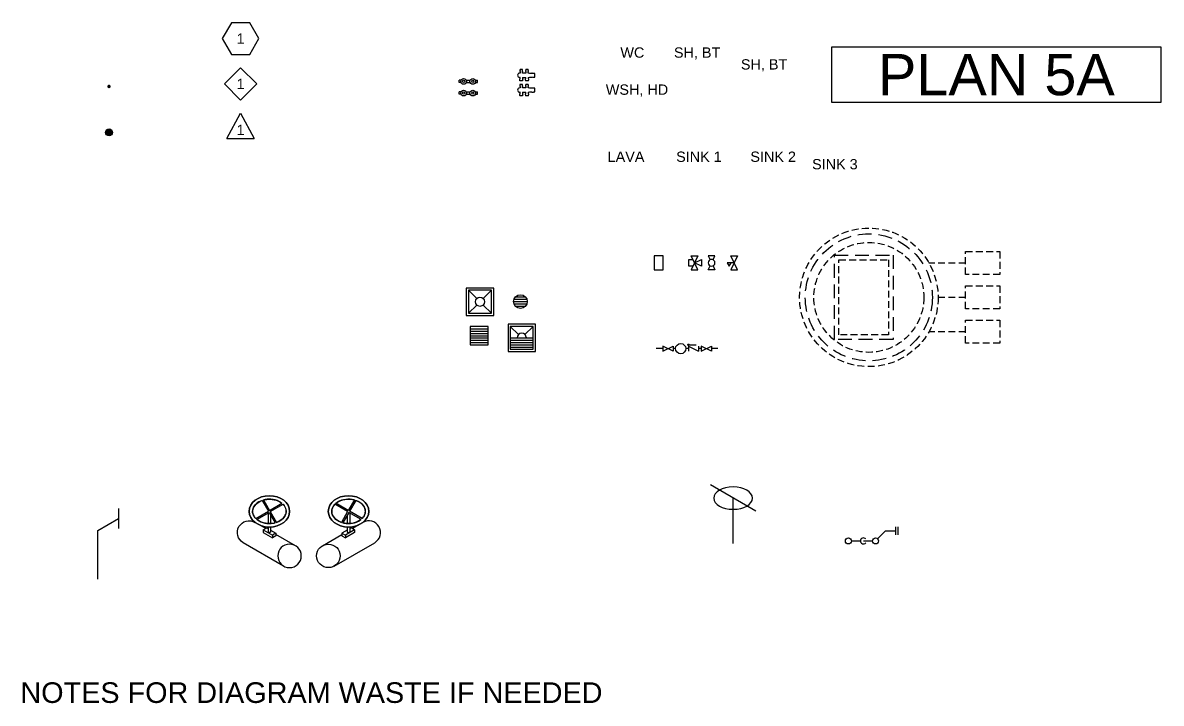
# Model space of a CAD drawing. Extents: x -1929 to 2514, y -3133 to 5867.
# Drawn here: x -1008.1 to -510.8, y 361.7 to 658.8 of the extents above; entities that cross this region are included whole.
import ezdxf
from ezdxf.enums import TextEntityAlignment as Align

# ---------------------------------------------------------------- set-up
doc = ezdxf.new("R2010")
doc.units = 0
doc.header["$LTSCALE"] = 24
doc.header["$MEASUREMENT"] = 0
for name, pattern in [('DASHED2', [0.375, 0.25, -0.125]), ('HIDDEN', [0.375, 0.25, -0.125]), ('HIDDEN2', [0.1875, 0.125, -0.0625])]:
    doc.linetypes.add(name, pattern=pattern)
doc.layers.get('0').update_dxf_attribs({"color": 8})
for name, color, linetype in [('P-SANR', 4, 'HIDDEN'), ('PLAN-NAME', 8, 'Continuous'), ('PLUM-4TEXT', 2, 'Continuous'), ('PLUM-BLOCK', 13, 'Continuous'), ('PLUM-CW', 3, 'Cold_Water_Flow'), ('PLUM-DIM-CW-TEXT', 2, 'Continuous'), ('PLUM-DIM-GAS-TEXT', 2, 'Continuous'), ('PLUM-EQUIP', 5, 'Continuous'), ('PLUM-HW', 2, 'Hot_Water_Flow'), ('PLUM-SUB-SURFACE DRAIN', 40, 'DASHED2'), ('PLUM-WASTE_ABOVE', 4, 'Plum-Waste_Above')]:
    doc.layers.add(name, color=color, linetype=linetype)
doc.layers.get('0').freeze()
doc.layers.get('PLUM-WASTE_ABOVE').off()
doc.styles.add('A2', font='arial.ttf', dxfattribs={"height": 4.5})
doc.styles.add('Arial', font='arial.ttf')
doc.styles.get("Standard").update_dxf_attribs({"font": 'arial.ttf'})
doc.linetypes.add('Cold_Water_Flow', pattern='A,0.875,-0.125,0,-0.125,0.875,-0.125,["CW",Standard,S=0.1,R=0,X=-0.12585,Y=-0.05],-0.1,0.875,[1,GEC_FlowArrow.shx,S=0.0625,R=0,X=0,Y=0],0.5', length=3.6)
doc.linetypes.add('Hot_Water_Flow', pattern='A,0.8125,-0.125,0,-0.125,0,-0.125,0.875,-0.125,["HW",Standard,S=0.1,R=0,X=-0.12585,Y=-0.05],-0.1,0.875,[1,GEC_FlowArrow.shx,S=0.0625,R=0,X=0,Y=0],0.5', length=3.6625)
doc.linetypes.add('Plum-Waste_Above', pattern='A,1,[1,GEC_FlowArrow.shx,S=0.09375,R=0,X=0,Y=0],1', length=2)

# ---------------------------------------------------------------- blocks, each defined once
blk = doc.blocks.new('PLBG_Trap Primer')
at = {"layer": 'PLUM-CW'}
for radius in [1.5, 1.25, 1, 0.75, 0.5, 0.25]:
    blk.add_circle((0, 0), radius, dxfattribs=at)
blk = doc.blocks.new('PLBG_Water Hammer')
at = {"layer": 'PLUM-CW', "const_width": 0.75}
blk.add_lwpolyline([(-0.375, 0, 1), (0.375, 0, 1)], format="xyb", close=True, dxfattribs=at)
blk = doc.blocks.new('*U15')
at = {"color": 1, "linetype": 'Continuous'}
for p, q in [((-3, 0), (3, 0)), ((-2.83, 1), (2.83, 1)), ((-2.24, 2), (2.24, 2)), ((-2.83, -1), (2.83, -1)), ((-2.24, -2), (2.24, -2))]:
    blk.add_line(p, q, dxfattribs=at)
at = {"color": 2, "linetype": 'Continuous'}
blk.add_circle((0, 0), 3, dxfattribs=at)
blk = doc.blocks.new('*U18')
at = {"color": 1, "linetype": 'Continuous'}
for p, q in [((-1.41, 1.41), (-5, 5)), ((5, 5), (1.41, 1.41)), ((-1.41, -1.41), (-5, -5)), ((5, -5), (1.41, -1.41))]:
    blk.add_line(p, q, dxfattribs=at)
at = {"color": 2, "linetype": 'Continuous'}
for points in [[(6, 6), (-6, 6), (-6, -6), (6, -6)], [(5, 5), (-5, 5), (-5, -5), (5, -5)]]:
    blk.add_lwpolyline(points, close=True, dxfattribs=at)
at = {"color": 1, "linetype": 'Continuous'}
blk.add_circle((0, 0), 2, dxfattribs=at)
blk = doc.blocks.new('*U2979')
at = {"color": 1, "linetype": 'Continuous'}
for p, q in [((-4, 3), (4, 3)), ((-4, 2), (4, 2)), ((-4, 1), (4, 1)), ((-4, 0), (4, 0)), ((-4, -1), (4, -1)), ((-4, -2), (4, -2)), ((-4, -3), (4, -3))]:
    blk.add_line(p, q, dxfattribs=at)
at = {"color": 2, "linetype": 'Continuous'}
blk.add_lwpolyline([(4, 4), (-4, 4), (-4, -4), (4, -4)], close=True, dxfattribs=at)
blk = doc.blocks.new('*U25')
at = {"color": 1, "linetype": 'Continuous'}
for p, q in [((-1.41, 1.41), (-5, 5)), ((5, 5), (1.41, 1.41)), ((-5, 0), (5, 0)), ((-5, -1), (5, -1)), ((-5, -2), (5, -2)), ((-5, -3), (5, -3)), ((-5, -4), (5, -4))]:
    blk.add_line(p, q, dxfattribs=at)
at = {"color": 2, "linetype": 'Continuous'}
for points in [[(6, 6), (-6, 6), (-6, -6), (6, -6)], [(5, 5), (-5, 5), (-5, -5), (5, -5)]]:
    blk.add_lwpolyline(points, close=True, dxfattribs=at)
at = {"color": 1, "linetype": 'Continuous'}
blk.add_arc((0, 0), 2, 0, 180, dxfattribs=at)
blk = doc.blocks.new('*U211')
at = {"linetype": 'ByBlock'}
for p, q in [((-1.34, 0.67), (-3, 1.5)), ((-3, 1.5), (-3, -1.5)), ((1.34, 0.67), (3, 1.5)), ((3, 1.5), (3, -1.5)), ((-3, -1.5), (-1.34, -0.67)), ((3, -1.5), (1.34, -0.67))]:
    blk.add_line(p, q, dxfattribs=at)
blk.add_circle((0, 0), 1.5, dxfattribs=at)
blk = doc.blocks.new('PLBG_Water Submeter')
for p, q in [((3.75, 0), (0, 0)), ((11.25, 0), (9.75, 0)), ((18.75, 0), (17.25, 0)), ((26.25, 0), (24.75, 0)), ((36, 0), (32.25, 0))]:
    blk.add_line(p, q)
at = {"linetype": 'ByBlock'}
for p, q in [((9.75, -1.5), (3.75, 1.5)), ((3.75, -1.5), (9.75, 1.5)), ((3.75, 1.5), (3.75, -1.5)), ((9.75, 1.5), (9.75, -1.5)), ((18.75, 2.25), (23.25, 2.25)), ((18.75, 1.5), (24.75, -1.5)), ((18.75, 1.5), (18.75, -1.5)), ((24.75, 1.5), (24.75, -1.5)), ((32.25, -1.5), (26.25, 1.5)), ((26.25, -1.5), (32.25, 1.5)), ((26.25, 1.5), (26.25, -1.5)), ((32.25, 1.5), (32.25, -1.5))]:
    blk.add_line(p, q, dxfattribs=at)
at = {"linetype": 'ByBlock', "const_width": 0.75}
blk.add_lwpolyline([(18.375, 2.25, 1), (19.125, 2.25, 1)], format="xyb", close=True, dxfattribs=at)
at = {"color": 5}
blk.add_circle((14.25, 0), 3, dxfattribs=at)
at = {"linetype": 'ByBlock'}
blk.add_solid([(23.25, 2.25), (21.75, 2.625), (21.75, 1.875)], dxfattribs=at)
blk = doc.blocks.new('*U3012')
at = {"linetype": 'ByBlock'}
for p, q in [((-3, -1.5), (-3, 1.5)), ((-3, 1.5), (3, -1.5)), ((3, 1.5), (-3, -1.5)), ((-1.5, 3), (0, 0)), ((1.5, 3), (-1.5, 3)), ((0, 0), (1.5, 3)), ((3, -1.5), (3, 1.5))]:
    blk.add_line(p, q, dxfattribs=at)
blk.add_lwpolyline([(-1.5, -0.75), (-1.5, -2.43), (1.5, -2.43), (1.5, -0.75)])
blk = doc.blocks.new('*U212')
at = {"linetype": 'ByBlock'}
for p, q in [((-3, -1.5), (-3, 1.5)), ((-3, 1.5), (3, -1.5)), ((3, 1.5), (-3, -1.5)), ((3, -1.5), (3, 1.5))]:
    blk.add_line(p, q, dxfattribs=at)
for p, q in [((-1.5, -2.13), (0, -1.27)), ((0, -3), (-1.5, -2.13)), ((0, 0), (0, -3))]:
    blk.add_line(p, q)
blk = doc.blocks.new('*U61')
at = {"layer": 'P-SANR', "linetype": 'Continuous'}
blk.add_line((0, 0), (0, 21.22), dxfattribs=at)
for points in [[(8.98, 30.78), (8.98, 22.03)], [(0, 21.22), (8.98, 26.4)]]:
    blk.add_lwpolyline(points, dxfattribs=at)
blk = doc.blocks.new('*U79')
at = {"layer": 'P-SANR', "linetype": 'Continuous'}
for points in [[(-4898.37, -2600.94), (-4903.94, -2597.72)], [(-4898.07, -2600.42), (-4903.47, -2597.3)], [(-4895.42, -2595.83), (-4898.07, -2600.42)], [(-4894.83, -2596.01), (-4897.55, -2600.72)], [(-4898.37, -2600.94), (-4901.08, -2605.63)], [(-4897.85, -2601.24), (-4900.49, -2605.81)], [(-4898.52, -2600.85), (-4898.52, -2601.2)], [(-4898.52, -2602.4), (-4898.52, -2606.12)], [(-4892.49, -2604.33), (-4897.85, -2601.24)], [(-4892.02, -2603.91), (-4897.55, -2600.72)], [(-4897.4, -2601.5), (-4897.4, -2606.12)], [(-4896.35, -2608.29), (-4891.69, -2605.6)], [(-4898.52, -2609.01), (-4900.85, -2610.35)], [(-4900.85, -2610.35), (-4899.35, -2611.22)], [(-4900.85, -2610.35), (-4900.85, -2611.56), (-4899.35, -2612.42)], [(-4895.32, -2608.89), (-4899.35, -2611.22)], [(-4895.32, -2610.1), (-4899.35, -2612.42)], [(-4898.52, -2607.62), (-4898.52, -2609.87)], [(-4897.4, -2607.62), (-4897.4, -2609.73)], [(-4896.82, -2608.02), (-4897.4, -2608.36)], [(-4895.32, -2608.89), (-4896.82, -2608.02)], [(-4895.32, -2608.89), (-4895.32, -2610.1)], [(-4909.34, -2615.79), (-4900.85, -2610.89)], [(-4904.21, -2624.68), (-4886.56, -2614.49)], [(-4899.35, -2611.22), (-4899.35, -2612.42)]]:
    blk.add_lwpolyline(points, dxfattribs=at)
blk.add_circle((-4906.78, -2620.24), 5.13, dxfattribs=at)
blk.add_arc((-4889.12, -2610.05), 5.13, 300, 120, dxfattribs=at)
blk.add_ellipse((-4897.98, -2600.81), major_axis=(8.85, 0), ratio=0.771299, dxfattribs=at)
at = {"layer": 'P-SANR', "linetype": 'Continuous', "extrusion": (0, 0, -1)}
blk.add_ellipse((-4897.98, -2600.81), major_axis=(-8.85, 0), ratio=0.771299, dxfattribs=at)
at = {"layer": 'P-SANR', "linetype": 'Continuous'}
for points, knots in [([(-4895.42, -2595.83), (-4896.02, -2595.67), (-4896.66, -2595.56), (-4898.56, -2595.43), (-4899.85, -2595.59), (-4901.97, -2596.29), (-4902.83, -2596.76), (-4903.47, -2597.3)], [1.229748, 1.229748, 1.229748, 1.229748, 1.48242, 1.48242, 1.976559, 1.976559, 2.394093, 2.394093, 2.394093, 2.394093]), ([(-4903.47, -2597.3), (-4903.09, -2596.98), (-4902.65, -2596.7), (-4901.14, -2595.93), (-4899.92, -2595.6), (-4897.56, -2595.44), (-4896.44, -2595.55), (-4895.42, -2595.83)], [0.755024, 0.755024, 0.755024, 0.755024, 0.98828, 0.98828, 1.48242, 1.48242, 1.911798, 1.911798, 1.911798, 1.911798]), ([(-4903.94, -2597.72), (-4904.62, -2598.41), (-4905.05, -2599.18), (-4905.41, -2600.75), (-4905.34, -2601.56), (-4904.67, -2603.15), (-4904.05, -2603.92), (-4902.58, -2604.99), (-4901.86, -2605.36), (-4901.08, -2605.63)], [2.487683, 2.487683, 2.487683, 2.487683, 2.964839, 2.964839, 3.458979, 3.458979, 3.953119, 3.953119, 4.295512, 4.295512, 4.295512, 4.295512]), ([(-4901.08, -2605.63), (-4901.78, -2605.39), (-4902.43, -2605.07), (-4903.89, -2604.08), (-4904.55, -2603.32), (-4905.2, -2601.96), (-4905.33, -2601.39), (-4905.33, -2600.81), (-4905.33, -2600.01), (-4905.07, -2599.2), (-4904.37, -2598.19), (-4904.17, -2597.95), (-4903.94, -2597.72)], [5.129264, 5.129264, 5.129264, 5.129264, 5.435538, 5.435538, 5.929678, 5.929678, 6.283185, 6.283185, 6.283185, 6.777325, 6.777325, 6.936937, 6.936937, 6.936937, 6.936937]), ([(-4894.83, -2596.01), (-4893.77, -2596.37), (-4892.8, -2596.96), (-4891.37, -2598.35), (-4890.92, -2599.15), (-4890.55, -2600.75), (-4890.62, -2601.56), (-4891.18, -2602.89), (-4891.54, -2603.42), (-4892.02, -2603.91)], [1.987033, 1.987033, 1.987033, 1.987033, 2.470699, 2.470699, 2.964839, 2.964839, 3.458979, 3.458979, 3.795321, 3.795321, 3.795321, 3.795321]), ([(-4892.02, -2603.91), (-4891.59, -2603.47), (-4891.26, -2603.01), (-4890.76, -2601.96), (-4890.63, -2601.39), (-4890.63, -2600.81), (-4890.63, -2600.01), (-4890.89, -2599.2), (-4891.95, -2597.67), (-4892.77, -2596.97), (-4894.12, -2596.29), (-4894.47, -2596.14), (-4894.83, -2596.01)], [5.62949, 5.62949, 5.62949, 5.62949, 5.929678, 5.929678, 6.283185, 6.283185, 6.283185, 6.777325, 6.777325, 7.271465, 7.271465, 7.429393, 7.429393, 7.429393, 7.429393]), ([(-4892.49, -2604.33), (-4892.55, -2604.38), (-4892.66, -2604.47), (-4893.64, -2605.19), (-4894.75, -2605.68), (-4897.18, -2606.18), (-4898.5, -2606.2), (-4899.98, -2605.94), (-4900.24, -2605.88), (-4900.49, -2605.81)], [3.888634, 3.888634, 3.888634, 3.888634, 3.953119, 3.953119, 4.447259, 4.447259, 4.941398, 4.941398, 5.04573, 5.04573, 5.04573, 5.04573]), ([(-4900.49, -2605.81), (-4900.32, -2605.86), (-4900.16, -2605.9), (-4898.78, -2606.18), (-4897.46, -2606.2), (-4895.01, -2605.76), (-4893.87, -2605.3), (-4892.8, -2604.57), (-4892.64, -2604.45), (-4892.49, -2604.33)], [4.379053, 4.379053, 4.379053, 4.379053, 4.447259, 4.447259, 4.941398, 4.941398, 5.435538, 5.435538, 5.528065, 5.528065, 5.528065, 5.528065])]:
    blk.add_open_spline(points, degree=3, knots=knots, dxfattribs=at)
blk.add_spline([(-4898.52, -2609.87), (-4897.91, -2610.03), (-4897.4, -2609.73)], degree=3, dxfattribs=at)
blk = doc.blocks.new('PLBG_Iso_ GCO')
at = {"layer": 'P-SANR', "linetype": 'Continuous'}
for p, q in [((-4862.71, -2586.27), (-4882.48, -2574.85)), ((-4872.6, -2600.5), (-4872.6, -2580.62))]:
    blk.add_line(p, q, dxfattribs=at)
at = {"layer": 'P-SANR', "linetype": 'Continuous', "extrusion": (0, 0, -1)}
blk.add_ellipse((-4872.6, -2580.62), major_axis=(8.46, 0), ratio=0.57735, dxfattribs=at)
blk = doc.blocks.new('PLBG_KeyNote 2')
blk.add_lwpolyline([(-4, 6.93), (-8, 0), (-4, -6.93), (4, -6.93), (8, 0), (4, 6.93), (-4, 6.93)])
at = {"style": 'A2'}
blk.add_attdef('NO.', text='', height=4.5, dxfattribs=at).set_placement((0, 0), align=Align.MIDDLE_CENTER)
blk = doc.blocks.new('PLBG_KeyNote')
for p, q in [((-6, -3.67), (0, 7.33)), ((0, 7.33), (6, -3.67)), ((-6, -3.67), (6, -3.67))]:
    blk.add_line(p, q)
at = {"style": 'A2'}
blk.add_attdef('NO.', text='', height=4.5, dxfattribs=at).set_placement((0, 0), align=Align.MIDDLE_CENTER)
blk = doc.blocks.new('PLBG_KeyNote 1')
blk.add_lwpolyline([(0, 7.07), (7.07, 0), (0, -7.07), (-7.07, 0), (0, 7.07)])
at = {"style": 'A2'}
blk.add_attdef('NO.', text='', height=4.5, dxfattribs=at).set_placement((0, 0), align=Align.MIDDLE_CENTER)
blk = doc.blocks.new('*U93')
at = {"color": 4, "linetype": 'Continuous'}
for p, q in [((-10.25, 2), (-10.25, 6)), ((-9, 2), (-9, 6)), ((-4, 4), (-9, 4)), ((0, 0), (-4, 4))]:
    blk.add_line(p, q, dxfattribs=at)
blk = doc.blocks.new('*U72')
at = {"linetype": 'Continuous'}
blk.add_circle((0, 0), 1.5, dxfattribs=at)
blk = doc.blocks.new('Fire Sprinkler Hub Drain')
at = {"layer": 'PLUM-EQUIP', "color": 4}
for p, q in [((1.5, 0.09), (6, 0.09)), ((7.5, 0.09), (12, 0.09))]:
    blk.add_line(p, q, dxfattribs=at)
blk.add_circle((0, 0.09), 1.5, dxfattribs=at)
blk.add_arc((7.5, 0.09), 1.5, 41.8103, 318.1897, dxfattribs=at)
at = {"layer": 'PLUM-EQUIP', "xscale": -1}
blk.add_blockref('*U93', (14.56, 1.15), dxfattribs=at)
at = {"layer": 'PLUM-EQUIP', "rotation": 270}
blk.add_blockref('*U72', (13.5, 0.09), dxfattribs=at)
blk = doc.blocks.new('*U134')
for points in [[(0, -0.52), (0, 0.52)], [(0.88, 0.52), (0, 0.52)], [(3.12, 0.52), (4, 0.52)], [(4, 0.52), (4.88, 0.52)], [(7.12, 0.52), (8, 0.52)], [(8, -0.52), (8, 0.52)], [(0.88, -0.52), (0, -0.52)], [(3.12, -0.52), (4, -0.52)], [(4, -0.52), (4.88, -0.52)], [(7.12, -0.52), (8, -0.52)]]:
    blk.add_lwpolyline(points)
for centre, radius in [((2, 0), 1.24), ((2, 0), 0.5), ((6, 0), 1.24), ((6, 0), 0.5)]:
    blk.add_circle(centre, radius)
blk = doc.blocks.new('*U133')
for points in [[(0, -0.52), (0, 0.52)], [(0.88, 0.52), (0, 0.52)], [(3.12, 0.52), (4, 0.52)], [(4, 0.52), (4.88, 0.52)], [(7.12, 0.52), (8, 0.52)], [(8, -0.52), (8, 0.52)], [(0.88, -0.52), (0, -0.52)], [(3.12, -0.52), (4, -0.52)], [(4, -0.52), (4.88, -0.52)], [(7.12, -0.52), (8, -0.52)]]:
    blk.add_lwpolyline(points)
for centre, radius in [((2, 0), 1.24), ((2, 0), 0.5), ((6, 0), 1.24), ((6, 0), 0.5)]:
    blk.add_circle(centre, radius)
blk = doc.blocks.new('*U140')
for points in [[(-3.2, 0.47), (-3.28, 0.47)], [(-3.23, 0.88), (-3.25, 0.83)], [(-3.22, 1.22), (-3.23, 1.17)], [(-3.23, 1.04), (-3.23, 0.93)], [(-3.23, 0.81), (-3.21, 0.81), (-3.21, 0.48), (-3.2, 0.47)], [(-3.21, 1.15), (-3.21, 1.06)], [(-2.67, 1.25), (-3.2, 1.25)], [(-2.67, 0.47), (-2.66, 0.48), (-2.66, 0.81), (-2.63, 0.81)], [(-1.95, 0.47), (-2.67, 0.47)], [(-2.66, 1.06), (-2.66, 1.15)], [(-2.64, 1.17), (-2.65, 1.22)], [(-2.64, 0.93), (-2.64, 1.04)], [(-2.62, 0.83), (-2.63, 0.88)], [(-1.99, 0.88), (-2, 0.83)], [(-1.99, 0.81), (-1.96, 0.81)], [(-1.97, 1.22), (-1.98, 1.17)], [(-1.98, 1.04), (-1.98, 0.93)], [(-1.96, 1.15), (-1.96, 1.06)], [(-1.96, 0.81), (-1.96, 0.48), (-1.95, 0.47)], [(-1.42, 1.25), (-1.95, 1.25)], [(-1.42, 1.06), (-1.42, 1.15)], [(-1.42, 0.47), (-1.42, 0.48), (-1.42, 0.81)], [(-1.42, 0.81), (-1.39, 0.81)], [(-1.28, 0.47), (-1.42, 0.47)], [(-1.39, 1.17), (-1.4, 1.22)], [(-1.39, 0.93), (-1.39, 1.04)], [(-1.37, 0.83), (-1.39, 0.88)], [(-0.62, 0.43), (-0.62, 0.39), (-1.08, 0.39), (-1.28, 0.47)], [(-0.5, 0.42), (-0.59, 0.45)], [(-0.28, 0.42), (-0.46, 0.42)], [(-0.26, 0.39), (-0.26, 0.4)], [(-0.13, 0.39), (-0.26, 0.39)], [(-0.13, 0.4), (-0.13, 0.39)], [(-0.02, 0.4), (-0.11, 0.42)], [(0, -0.38), (0, 0.38)], [(-3.2, -0.47), (-3.28, -0.47)], [(-3.27, -0.47), (-3.2, -0.47)], [(-3.23, -0.88), (-3.25, -0.82)], [(-3.23, -0.8), (-3.21, -0.8)], [(-3.23, -1.03), (-3.23, -0.92)], [(-3.22, -1.22), (-3.23, -1.17)], [(-3.21, -0.8), (-3.21, -0.47), (-3.2, -0.47)], [(-3.21, -1.15), (-3.21, -1.05)], [(-2.67, -1.24), (-3.2, -1.24)], [(-2.67, -0.47), (-1.95, -0.47)], [(-2.67, -0.47), (-2.66, -0.47), (-2.66, -0.8)], [(-2.66, -0.8), (-2.63, -0.8)], [(-2.66, -1.05), (-2.66, -1.15)], [(-2.64, -1.17), (-2.65, -1.22)], [(-2.64, -0.92), (-2.64, -1.03)], [(-2.62, -0.82), (-2.63, -0.88)], [(-1.99, -0.88), (-2, -0.82)], [(-1.99, -0.8), (-1.96, -0.8)], [(-1.98, -1.03), (-1.98, -0.92)], [(-1.97, -1.22), (-1.98, -1.17)], [(-1.96, -0.8), (-1.96, -0.47), (-1.95, -0.47)], [(-1.96, -1.15), (-1.96, -1.05)], [(-1.42, -1.24), (-1.95, -1.24)], [(-1.42, -0.47), (-1.42, -0.47), (-1.42, -0.8)], [(-1.42, -0.47), (-1.28, -0.47)], [(-1.42, -0.8), (-1.39, -0.8)], [(-1.42, -1.05), (-1.42, -1.15)], [(-1.39, -1.17), (-1.4, -1.22)], [(-1.37, -0.82), (-1.39, -0.88)], [(-1.39, -0.92), (-1.39, -1.03)], [(-1.28, -0.47), (-1.08, -0.38), (-0.62, -0.38)], [(-0.62, -0.38), (-0.62, -0.42)], [(-0.59, -0.45), (-0.5, -0.43)], [(-0.46, -0.43), (-0.28, -0.43)], [(-0.26, -0.41), (-0.26, -0.38)], [(-0.26, -0.38), (-0.13, -0.38)], [(-0.13, -0.38), (-0.13, -0.39)], [(-0.11, -0.41), (-0.02, -0.4)]]:
    blk.add_lwpolyline(points)
blk.add_open_spline([(-3.28, 0.47), (-3.54, 0.47), (-3.75, 0.26), (-3.75, 0), (-3.75, 0), (-3.75, -0.26), (-3.54, -0.47), (-3.28, -0.47)], degree=3, knots=[0, 0, 0, 0, 0.125, 0.125, 0.125, 0.125, 1, 1, 1, 1])
for points in [[(-3.25, 0.83), (-3.25, 0.82), (-3.25, 0.81), (-3.23, 0.81)], [(-3.23, 1.17), (-3.23, 1.16), (-3.22, 1.15), (-3.21, 1.15)], [(-3.21, 1.06), (-3.22, 1.06), (-3.23, 1.05), (-3.23, 1.04)], [(-3.23, 0.93), (-3.23, 0.91), (-3.23, 0.89), (-3.23, 0.88)], [(-3.2, 1.25), (-3.21, 1.25), (-3.22, 1.24), (-3.22, 1.22)], [(-2.65, 1.22), (-2.65, 1.24), (-2.66, 1.25), (-2.67, 1.25)], [(-2.66, 1.15), (-2.65, 1.15), (-2.64, 1.16), (-2.64, 1.17)], [(-2.64, 1.04), (-2.64, 1.05), (-2.65, 1.06), (-2.66, 1.06)], [(-2.63, 0.88), (-2.63, 0.89), (-2.64, 0.91), (-2.64, 0.93)], [(-2.63, 0.81), (-2.62, 0.81), (-2.61, 0.82), (-2.62, 0.83)], [(-2, 0.83), (-2.01, 0.82), (-2, 0.81), (-1.99, 0.81)], [(-1.98, 0.93), (-1.98, 0.91), (-1.99, 0.89), (-1.99, 0.88)], [(-1.98, 1.17), (-1.98, 1.16), (-1.97, 1.15), (-1.96, 1.15)], [(-1.96, 1.06), (-1.97, 1.06), (-1.98, 1.05), (-1.98, 1.04)], [(-1.95, 1.25), (-1.96, 1.25), (-1.97, 1.24), (-1.97, 1.22)], [(-1.4, 1.22), (-1.4, 1.24), (-1.42, 1.25), (-1.42, 1.25)], [(-1.42, 1.15), (-1.4, 1.15), (-1.39, 1.16), (-1.39, 1.17)], [(-1.39, 1.04), (-1.39, 1.05), (-1.4, 1.06), (-1.42, 1.06)], [(-1.39, 0.88), (-1.39, 0.89), (-1.39, 0.91), (-1.39, 0.93)], [(-1.39, 0.81), (-1.37, 0.81), (-1.37, 0.82), (-1.37, 0.83)], [(-0.59, 0.45), (-0.6, 0.45), (-0.62, 0.45), (-0.62, 0.43)], [(-0.46, 0.42), (-0.47, 0.42), (-0.49, 0.42), (-0.5, 0.42)], [(-0.26, 0.4), (-0.26, 0.41), (-0.28, 0.42), (-0.28, 0.42)], [(-0.11, 0.42), (-0.12, 0.42), (-0.13, 0.41), (-0.13, 0.4)], [(0, 0.38), (0, 0.39), (-0.01, 0.4), (-0.02, 0.4)], [(-3.25, -0.82), (-3.25, -0.81), (-3.25, -0.8), (-3.23, -0.8)], [(-3.23, -0.92), (-3.23, -0.91), (-3.23, -0.88), (-3.23, -0.88)], [(-3.21, -1.05), (-3.22, -1.05), (-3.23, -1.04), (-3.23, -1.03)], [(-3.23, -1.17), (-3.23, -1.15), (-3.22, -1.15), (-3.21, -1.15)], [(-3.2, -1.24), (-3.21, -1.24), (-3.22, -1.23), (-3.22, -1.22)], [(-2.65, -1.22), (-2.65, -1.23), (-2.66, -1.24), (-2.67, -1.24)], [(-2.64, -1.03), (-2.64, -1.04), (-2.65, -1.05), (-2.66, -1.05)], [(-2.66, -1.15), (-2.65, -1.15), (-2.64, -1.15), (-2.64, -1.17)], [(-2.63, -0.88), (-2.63, -0.88), (-2.64, -0.91), (-2.64, -0.92)], [(-2.63, -0.8), (-2.62, -0.8), (-2.61, -0.81), (-2.62, -0.82)], [(-2, -0.82), (-2.01, -0.81), (-2, -0.8), (-1.99, -0.8)], [(-1.98, -0.92), (-1.98, -0.91), (-1.99, -0.88), (-1.99, -0.88)], [(-1.96, -1.05), (-1.97, -1.05), (-1.98, -1.04), (-1.98, -1.03)], [(-1.98, -1.17), (-1.98, -1.15), (-1.97, -1.15), (-1.96, -1.15)], [(-1.95, -1.24), (-1.96, -1.24), (-1.97, -1.23), (-1.97, -1.22)], [(-1.39, -1.03), (-1.39, -1.04), (-1.4, -1.05), (-1.42, -1.05)], [(-1.42, -1.15), (-1.4, -1.15), (-1.39, -1.15), (-1.39, -1.17)], [(-1.4, -1.22), (-1.4, -1.23), (-1.42, -1.24), (-1.42, -1.24)], [(-1.39, -0.8), (-1.37, -0.8), (-1.37, -0.81), (-1.37, -0.82)], [(-1.39, -0.88), (-1.39, -0.88), (-1.39, -0.91), (-1.39, -0.92)], [(-0.62, -0.42), (-0.62, -0.44), (-0.6, -0.45), (-0.59, -0.45)], [(-0.5, -0.43), (-0.49, -0.43), (-0.47, -0.43), (-0.46, -0.43)], [(-0.28, -0.43), (-0.28, -0.43), (-0.26, -0.42), (-0.26, -0.41)], [(-0.13, -0.39), (-0.13, -0.4), (-0.12, -0.41), (-0.11, -0.41)], [(-0.02, -0.4), (-0.01, -0.4), (0, -0.38), (0, -0.38)]]:
    blk.add_open_spline(points, degree=3)
blk = doc.blocks.new('*U142')
at = {"color": 5, "linetype": 'HIDDEN2'}
for p, q in [((42.25, 15), (26.27, 15)), ((42.25, 0), (30.25, 0)), ((42.25, -15), (26.27, -15))]:
    blk.add_line(p, q, dxfattribs=at)
for points in [[(42.25, 20), (57.25, 20), (57.25, 10), (42.25, 10)], [(42.25, 5), (57.25, 5), (57.25, -5), (42.25, -5)], [(42.25, -10), (57.25, -10), (57.25, -20), (42.25, -20)]]:
    blk.add_lwpolyline(points, close=True, dxfattribs=at)
at = {"color": 5}
blk.add_lwpolyline([(-15.05, 18.4), (10.55, 18.4), (10.55, -18.4), (-15.05, -18.4)], close=True, dxfattribs=at)
at = {"color": 1, "linetype": 'HIDDEN2'}
blk.add_lwpolyline([(-13.05, 16.4), (8.55, 16.4), (8.55, -16.4), (-13.05, -16.4)], close=True, dxfattribs=at)
at = {"color": 5, "linetype": 'HIDDEN2'}
for radius in [30.25, 24]:
    blk.add_circle((0, 0), radius, dxfattribs=at)
at = {"color": 1}
blk.add_circle((0, 0), 27.75, dxfattribs=at)
blk = doc.blocks.new('PLAN_NAME')
blk.add_lwpolyline([(-72, -12), (72, -12), (72, 12), (-72, 12)], close=True)
at = {"style": 'Arial'}
blk.add_attdef('PLAN', text='', height=18, dxfattribs=at).set_placement((0, 0), align=Align.MIDDLE_CENTER)

msp = doc.modelspace()

# ---------------------------------------------------------------- linework, layer by layer
at = {"layer": 'PLUM-CW'}
msp.add_lwpolyline([(-732.35, 550.98), (-728.35, 550.98), (-728.35, 556.98), (-732.35, 556.98)], close=True, dxfattribs=at)

# ---------------------------------------------------------------- block references
at = {"layer": 'PLAN-NAME'}
msp.add_blockref('PLAN_NAME', (-582.83, 636.14), dxfattribs=at).add_auto_attribs({'PLAN': 'PLAN 5A'})
at = {"layer": 'PLUM-4TEXT'}
for name, p in [('*U18', (-808.39, 536.96)), ('*U15', (-790.73, 537.05)), ('*U25', (-790.13, 521.21)), ('*U2979', (-808.74, 522.16))]:
    msp.add_blockref(name, p, dxfattribs=at)
at = {"layer": 'PLUM-CW'}
for name, p in [('PLBG_Water Hammer', (-970.41, 630.97)), ('*U134', (-817.51, 633.17)), ('PLBG_Trap Primer', (-970.41, 610.91))]:
    msp.add_blockref(name, p, dxfattribs=at)
for name, p, xscale, yscale, zscale in [('*U140', (-784.47, 629.39), 2, 2, 2), ('PLBG_Water Submeter', (-731.36, 516.5), 0.7472278021682934, 0.7472278021682934, 0.7472278021682934)]:
    msp.add_blockref(name, p, dxfattribs=dict(at, xscale=xscale, yscale=yscale, zscale=zscale))
at = {"layer": 'PLUM-CW', "xscale": -1, "rotation": 270}
for name, p in [('*U3012', (-714.7, 553.98)), ('*U211', (-707.24, 553.98)), ('*U212', (-697.37, 553.98))]:
    msp.add_blockref(name, p, dxfattribs=at)
at = {"layer": 'PLUM-DIM-CW-TEXT'}
for name, p in [('PLBG_KeyNote 2', (-912.96, 651.85)), ('PLBG_KeyNote 1', (-912.96, 632.08)), ('PLBG_KeyNote', (-912.96, 611.99))]:
    msp.add_blockref(name, p, dxfattribs=at).add_auto_attribs({'NO.': '1'})
at = {"layer": 'PLUM-EQUIP', "xscale": 0.8759999999999999, "yscale": 0.8759999999999999, "zscale": 0.8759999999999999}
msp.add_blockref('Fire Sprinkler Hub Drain', (-647.45, 432.46), dxfattribs=at)
at = {"layer": 'PLUM-HW', "xscale": 2, "yscale": 2, "zscale": 2}
msp.add_blockref('*U140', (-784.47, 635.85), dxfattribs=at)
at = {"layer": 'PLUM-HW'}
msp.add_blockref('*U133', (-817.51, 628.08), dxfattribs=at)
at = {"layer": 'PLUM-SUB-SURFACE DRAIN', "linetype": 'DASHED2'}
msp.add_blockref('*U142', (-638.53, 538.88), dxfattribs=at)
at = {"layer": 'PLUM-WASTE_ABOVE'}
for name, p in [('PLBG_Iso_ GCO', (4174.79, 3031.85)), ('*U79', (4032.18, 3046.26)), ('*U61', (-975.25, 415.88))]:
    msp.add_blockref(name, p, dxfattribs=at)
at = {"layer": 'PLUM-WASTE_ABOVE', "xscale": -1}
msp.add_blockref('*U79', (-5798.34, 3046.26), dxfattribs=at)

# ---------------------------------------------------------------- texts
at = {"layer": 'PLUM-BLOCK', "color": 2, "insert": (-882, 366.25), "char_height": 9, "width": 436.7672, "attachment_point": 5, "style": 'A2'}
msp.add_mtext('NOTES FOR DIAGRAM WASTE IF NEEDED', dxfattribs=at)
at = {"layer": 'PLUM-DIM-GAS-TEXT', "char_height": 4.5, "width": 52.4717, "attachment_point": 1, "style": 'A2'}
for s, insert in [('WC', (-747.06, 648.03)), ('SH, BT', (-723.67, 648.03)), ('SH, BT', (-694.41, 642.86)), ('WSH, HD', (-753.42, 631.84)), ('LAVA', (-752.63, 602.54)), ('SINK 1', (-722.7, 602.55)), ('SINK 2', (-690.29, 602.55)), ('SINK 3', (-663.33, 599.28))]:
    msp.add_mtext(s, dxfattribs=dict(at, insert=insert))

doc.saveas('drawing.dxf')
